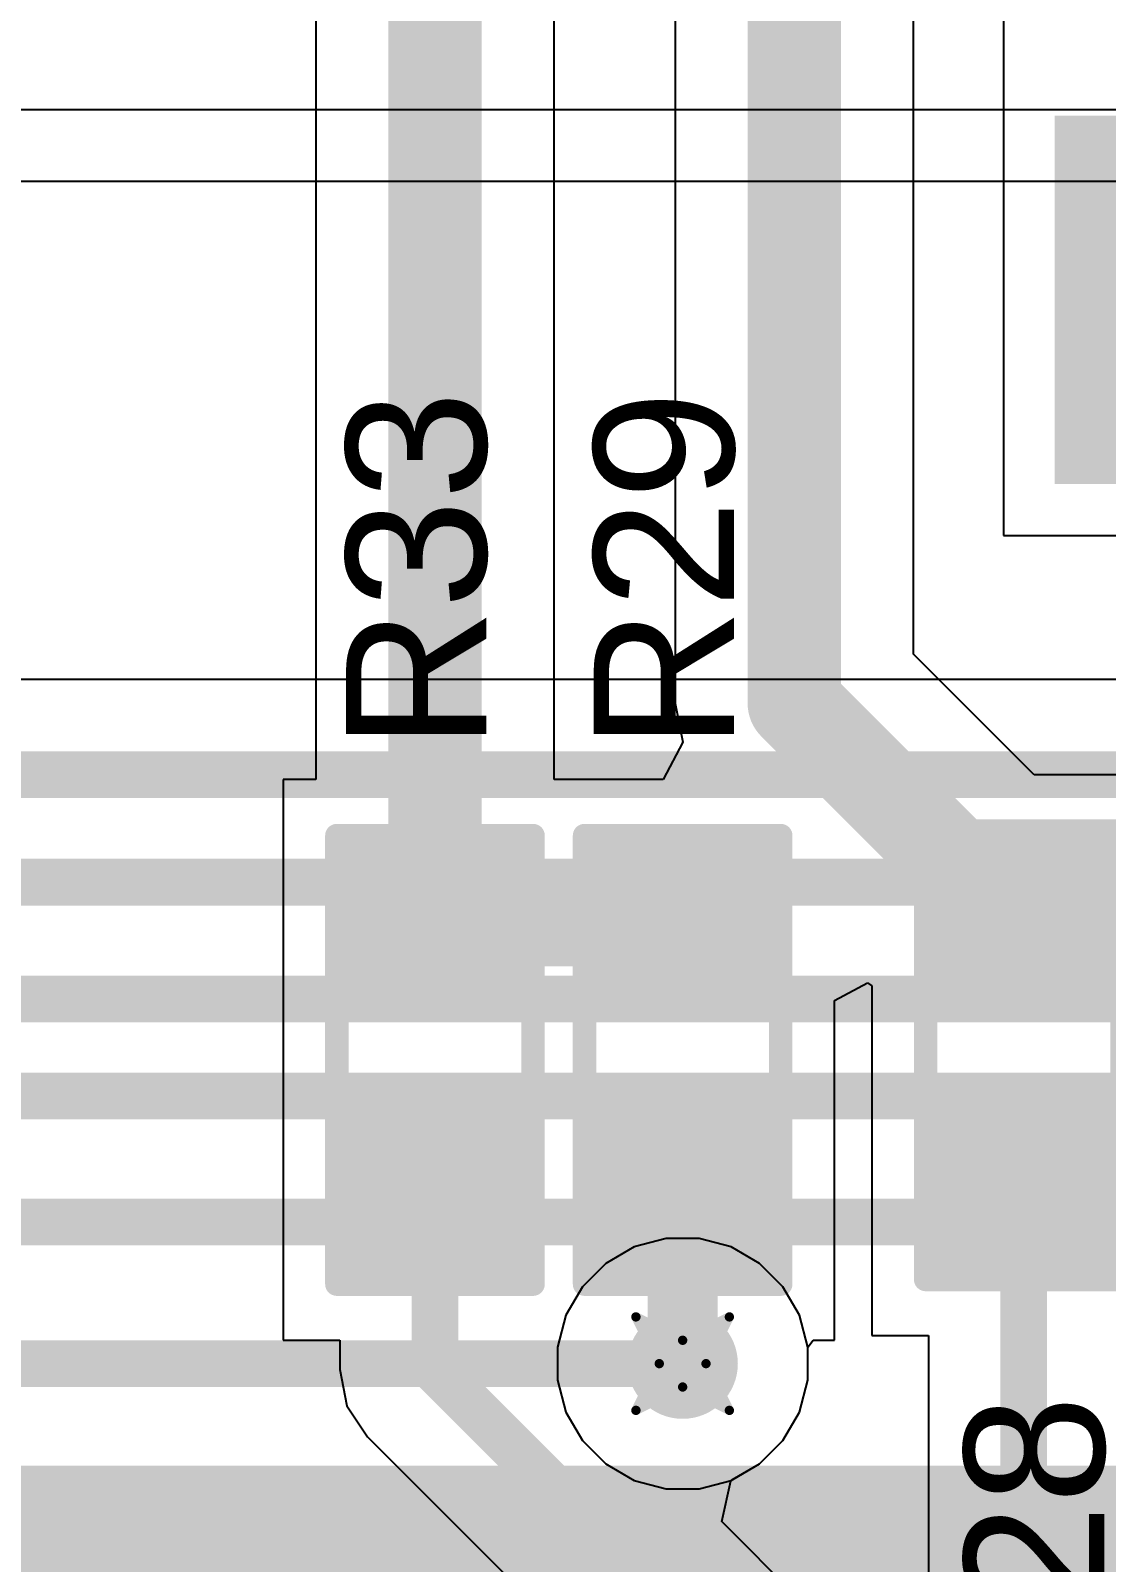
# Model space of a CAD drawing. Header units: inches. Extents: x -36 to 349, y -11 to 240.
# Drawn here: x 137.79 to 143.64, y 90.49 to 98.81 of the extents above; entities that cross this region are included whole.
import ezdxf

# ---------------------------------------------------------------- set-up
doc = ezdxf.new("R2010")
doc.units = ezdxf.units.IN
for name, color, linetype in [('Bottom Layer', 5, 'Continuous'), ('Drill Drawing', 1, 'Continuous'), ('Layer 1', 16, 'Continuous'), ('Layer 2', 76, 'Continuous'), ('Top Layer', 1, 'Continuous'), ('Top Overlay', 2, 'Continuous'), ('Top Paste', 8, 'Continuous'), ('Top Solder', 216, 'Continuous'), ('Via Holes', 16, 'Continuous')]:
    doc.layers.add(name, color=color, linetype=linetype)
doc.styles.add('Arial', font='', dxfattribs={"height": 0.2})
doc.styles.get('Arial').set_extended_font_data('Arial')

# ---------------------------------------------------------------- blocks, each defined once
blk = doc.blocks.new('HC_12_M______SMD_154')
at = {"layer": 'Top Layer'}
blk.add_hatch(color=1, dxfattribs=at).paths.add_polyline_path([(-14.8732, -3.2538), (-11.8732, -3.2538), (-11.8732, -5.0538), (-14.8732, -5.0538)])
at = {"layer": 'Top Paste'}
blk.add_hatch(color=8, dxfattribs=at).paths.add_polyline_path([(-14.8732, -3.2538), (-11.8732, -3.2538), (-11.8732, -5.0538), (-14.8732, -5.0538)])
at = {"layer": 'Top Solder'}
blk.add_hatch(color=216, dxfattribs=at).paths.add_polyline_path([(-14.9748, -3.1522), (-11.7716, -3.1522), (-11.7716, -5.1554), (-14.9748, -5.1554)])
blk = doc.blocks.new('R___0603_272')
at = {"layer": 'Top Layer'}
for points in [[(-0.381, 0.4445), (-0.381, -0.4445), (-1.143, -0.4445), (-1.143, 0.4445)], [(1.143, 0.4445), (1.143, -0.4445), (0.381, -0.4445), (0.381, 0.4445)]]:
    blk.add_hatch(color=1, dxfattribs=at).paths.add_polyline_path(points)
at = {"layer": 'Top Paste'}
for points in [[(-0.381, 0.4445), (-0.381, -0.4445), (-1.143, -0.4445), (-1.143, 0.4445)], [(1.143, 0.4445), (1.143, -0.4445), (0.381, -0.4445), (0.381, 0.4445)]]:
    blk.add_hatch(color=8, dxfattribs=at).paths.add_polyline_path(points)
at = {"layer": 'Top Solder'}
for points in [[(-0.2794, 0.5461), (-0.2794, -0.5461), (-1.2446, -0.5461), (-1.2446, 0.5461)], [(1.2446, 0.5461), (1.2446, -0.5461), (0.2794, -0.5461), (0.2794, 0.5461)]]:
    blk.add_hatch(color=216, dxfattribs=at).paths.add_polyline_path(points)
at = {"layer": 'Top Overlay'}
for points in [[(-1.2192, 0.5334, 0.127, 0.127, 0), (1.2192, 0.5334, 0.127, 0.127, 0)], [(-1.2192, 0.5334, 0.127, 0.127, 0), (-1.2192, -0.5334, 0.127, 0.127, 0)], [(1.2192, 0.5334, 0.127, 0.127, 0), (1.2192, -0.5334, 0.127, 0.127, 0)], [(-1.2192, -0.5334, 0.127, 0.127, 0), (1.2192, -0.5334, 0.127, 0.127, 0)]]:
    blk.add_lwpolyline(points, format="xyseb", dxfattribs=at)
for points in [[(-1.25095, 0.5334, 0.0635, 0.0635, 1), (-1.18745, 0.5334, 0.0635, 0.0635, 1)], [(-1.25095, 0.5334, 0.0635, 0.0635, 1), (-1.18745, 0.5334, 0.0635, 0.0635, 1)], [(1.18745, 0.5334, 0.0635, 0.0635, 1), (1.25095, 0.5334, 0.0635, 0.0635, 1)], [(1.18745, 0.5334, 0.0635, 0.0635, 1), (1.25095, 0.5334, 0.0635, 0.0635, 1)], [(-1.25095, -0.5334, 0.0635, 0.0635, 1), (-1.18745, -0.5334, 0.0635, 0.0635, 1)], [(-1.25095, -0.5334, 0.0635, 0.0635, 1), (-1.18745, -0.5334, 0.0635, 0.0635, 1)], [(1.18745, -0.5334, 0.0635, 0.0635, 1), (1.25095, -0.5334, 0.0635, 0.0635, 1)], [(1.18745, -0.5334, 0.0635, 0.0635, 1), (1.25095, -0.5334, 0.0635, 0.0635, 1)]]:
    blk.add_lwpolyline(points, format="xyseb", close=True, dxfattribs=at)
blk = doc.blocks.new('R___0603_276')
at = {"layer": 'Top Layer'}
for points in [[(-0.381, 0.4445), (-0.381, -0.4445), (-1.143, -0.4445), (-1.143, 0.4445)], [(1.143, 0.4445), (1.143, -0.4445), (0.381, -0.4445), (0.381, 0.4445)]]:
    blk.add_hatch(color=1, dxfattribs=at).paths.add_polyline_path(points)
at = {"layer": 'Top Paste'}
for points in [[(-0.381, 0.4445), (-0.381, -0.4445), (-1.143, -0.4445), (-1.143, 0.4445)], [(1.143, 0.4445), (1.143, -0.4445), (0.381, -0.4445), (0.381, 0.4445)]]:
    blk.add_hatch(color=8, dxfattribs=at).paths.add_polyline_path(points)
at = {"layer": 'Top Solder'}
for points in [[(-0.2794, 0.5461), (-0.2794, -0.5461), (-1.2446, -0.5461), (-1.2446, 0.5461)], [(1.2446, 0.5461), (1.2446, -0.5461), (0.2794, -0.5461), (0.2794, 0.5461)]]:
    blk.add_hatch(color=216, dxfattribs=at).paths.add_polyline_path(points)
at = {"layer": 'Top Overlay'}
for points in [[(-1.2192, 0.5334, 0.127, 0.127, 0), (1.2192, 0.5334, 0.127, 0.127, 0)], [(-1.2192, 0.5334, 0.127, 0.127, 0), (-1.2192, -0.5334, 0.127, 0.127, 0)], [(1.2192, 0.5334, 0.127, 0.127, 0), (1.2192, -0.5334, 0.127, 0.127, 0)], [(-1.2192, -0.5334, 0.127, 0.127, 0), (1.2192, -0.5334, 0.127, 0.127, 0)]]:
    blk.add_lwpolyline(points, format="xyseb", dxfattribs=at)
for points in [[(-1.25095, 0.5334, 0.0635, 0.0635, 1), (-1.18745, 0.5334, 0.0635, 0.0635, 1)], [(-1.25095, 0.5334, 0.0635, 0.0635, 1), (-1.18745, 0.5334, 0.0635, 0.0635, 1)], [(1.18745, 0.5334, 0.0635, 0.0635, 1), (1.25095, 0.5334, 0.0635, 0.0635, 1)], [(1.18745, 0.5334, 0.0635, 0.0635, 1), (1.25095, 0.5334, 0.0635, 0.0635, 1)], [(-1.25095, -0.5334, 0.0635, 0.0635, 1), (-1.18745, -0.5334, 0.0635, 0.0635, 1)], [(-1.25095, -0.5334, 0.0635, 0.0635, 1), (-1.18745, -0.5334, 0.0635, 0.0635, 1)], [(1.18745, -0.5334, 0.0635, 0.0635, 1), (1.25095, -0.5334, 0.0635, 0.0635, 1)], [(1.18745, -0.5334, 0.0635, 0.0635, 1), (1.25095, -0.5334, 0.0635, 0.0635, 1)]]:
    blk.add_lwpolyline(points, format="xyseb", close=True, dxfattribs=at)
blk = doc.blocks.new('R___0603_277')
at = {"layer": 'Top Layer'}
for points in [[(-0.381, 0.4445), (-0.381, -0.4445), (-1.143, -0.4445), (-1.143, 0.4445)], [(1.143, 0.4445), (1.143, -0.4445), (0.381, -0.4445), (0.381, 0.4445)]]:
    blk.add_hatch(color=1, dxfattribs=at).paths.add_polyline_path(points)
at = {"layer": 'Top Paste'}
for points in [[(-0.381, 0.4445), (-0.381, -0.4445), (-1.143, -0.4445), (-1.143, 0.4445)], [(1.143, 0.4445), (1.143, -0.4445), (0.381, -0.4445), (0.381, 0.4445)]]:
    blk.add_hatch(color=8, dxfattribs=at).paths.add_polyline_path(points)
at = {"layer": 'Top Solder'}
for points in [[(-0.2794, 0.5461), (-0.2794, -0.5461), (-1.2446, -0.5461), (-1.2446, 0.5461)], [(1.2446, 0.5461), (1.2446, -0.5461), (0.2794, -0.5461), (0.2794, 0.5461)]]:
    blk.add_hatch(color=216, dxfattribs=at).paths.add_polyline_path(points)
at = {"layer": 'Top Overlay'}
for points in [[(-1.2192, 0.5334, 0.127, 0.127, 0), (1.2192, 0.5334, 0.127, 0.127, 0)], [(-1.2192, 0.5334, 0.127, 0.127, 0), (-1.2192, -0.5334, 0.127, 0.127, 0)], [(1.2192, 0.5334, 0.127, 0.127, 0), (1.2192, -0.5334, 0.127, 0.127, 0)], [(-1.2192, -0.5334, 0.127, 0.127, 0), (1.2192, -0.5334, 0.127, 0.127, 0)]]:
    blk.add_lwpolyline(points, format="xyseb", dxfattribs=at)
for points in [[(-1.25095, 0.5334, 0.0635, 0.0635, 1), (-1.18745, 0.5334, 0.0635, 0.0635, 1)], [(-1.25095, 0.5334, 0.0635, 0.0635, 1), (-1.18745, 0.5334, 0.0635, 0.0635, 1)], [(1.18745, 0.5334, 0.0635, 0.0635, 1), (1.25095, 0.5334, 0.0635, 0.0635, 1)], [(1.18745, 0.5334, 0.0635, 0.0635, 1), (1.25095, 0.5334, 0.0635, 0.0635, 1)], [(-1.25095, -0.5334, 0.0635, 0.0635, 1), (-1.18745, -0.5334, 0.0635, 0.0635, 1)], [(-1.25095, -0.5334, 0.0635, 0.0635, 1), (-1.18745, -0.5334, 0.0635, 0.0635, 1)], [(1.18745, -0.5334, 0.0635, 0.0635, 1), (1.25095, -0.5334, 0.0635, 0.0635, 1)], [(1.18745, -0.5334, 0.0635, 0.0635, 1), (1.25095, -0.5334, 0.0635, 0.0635, 1)]]:
    blk.add_lwpolyline(points, format="xyseb", close=True, dxfattribs=at)

msp = doc.modelspace()

# ---------------------------------------------------------------- hatches: boundary and pattern name
at = {"layer": 'Bottom Layer'}
h = msp.add_hatch(color=5, dxfattribs=at)
edge = h.paths.add_edge_path()
edge.add_arc((141.3346, 91.567), 0.3, 0, 360)
at = {"layer": 'Layer 1'}
h = msp.add_hatch(color=16, dxfattribs=at)
edge = h.paths.add_edge_path()
edge.add_arc((141.3346, 91.567), 0.3, 0, 360)
msp.add_hatch(color=16, dxfattribs=at).paths.add_polyline_path([(129.413, 76.454), (144.4248, 76.454), (144.4248, 91.013), (129.413, 91.013)])
at = {"layer": 'Layer 2'}
h = msp.add_hatch(color=76, dxfattribs=at)
edge = h.paths.add_edge_path()
edge.add_arc((141.3346, 91.567), 0.3, 0, 360)
at = {"layer": 'Top Layer'}
h = msp.add_hatch(color=1, dxfattribs=at)
edge = h.paths.add_edge_path()
edge.add_arc((141.3346, 91.567), 0.3, 0, 360)
at = {"layer": 'Via Holes'}
h = msp.add_hatch(color=7, dxfattribs=at)
edge = h.paths.add_edge_path()
edge.add_arc((141.3346, 91.567), 0.15, 0, 360)

# ---------------------------------------------------------------- linework, layer by layer
at = {"layer": 'Bottom Layer'}
for p, q in [((147.8549, 98.3817), (134.9467, 98.3817)), ((134.9467, 97.9932), (148.2434, 97.9932)), ((152.8154, 95.2859), (134.9084, 95.2859))]:
    msp.add_line(p, q, dxfattribs=at)
for points in [[(96.5102, 94.768, 0.254, 0.254, 0), (157.5074, 94.768, 0.254, 0.254, 0)], [(96.2682, 94.1838, 0.254, 0.254, 0), (157.102, 94.1838, 0.254, 0.254, 0)], [(96.0052, 93.5488, 0.254, 0.254, 0), (156.7734, 93.5488, 0.254, 0.254, 0)], [(133.8654, 93.0221, 0.254, 0.254, 0), (146.4073, 93.0221, 0.254, 0.254, 0)], [(134.265, 92.337, 0.254, 0.254, 0), (143.765, 92.337, 0.254, 0.254, 0)], [(134.3483, 91.567, 0.254, 0.254, 0), (141.3346, 91.567, 0.254, 0.254, 0)], [(134.4494, 90.7061, 0.381, 0.381, 0), (147.283, 90.7061, 0.381, 0.381, 0)]]:
    msp.add_lwpolyline(points, format="xyseb", dxfattribs=at)
msp.add_lwpolyline([(141.2711, 91.567, 0.127, 0.127, 1), (141.3981, 91.567, 0.127, 0.127, 1)], format="xyseb", close=True, dxfattribs=at)
at = {"layer": 'Drill Drawing'}
for points in [[(141.0806, 91.821, 0.0508, 0.0508, 0), (141.3346, 91.694, 0.0508, 0.0508, 0)], [(141.0806, 91.821, 0.0508, 0.0508, 0), (141.2076, 91.567, 0.0508, 0.0508, 0)], [(141.3346, 91.694, 0.0508, 0.0508, 0), (141.5886, 91.821, 0.0508, 0.0508, 0)], [(141.4616, 91.567, 0.0508, 0.0508, 0), (141.5886, 91.821, 0.0508, 0.0508, 0)], [(141.0806, 91.313, 0.0508, 0.0508, 0), (141.2076, 91.567, 0.0508, 0.0508, 0)], [(141.4616, 91.567, 0.0508, 0.0508, 0), (141.5886, 91.313, 0.0508, 0.0508, 0)], [(141.0806, 91.313, 0.0508, 0.0508, 0), (141.3346, 91.44, 0.0508, 0.0508, 0)], [(141.3346, 91.44, 0.0508, 0.0508, 0), (141.5886, 91.313, 0.0508, 0.0508, 0)]]:
    msp.add_lwpolyline(points, format="xyseb", dxfattribs=at)
for points in [[(141.0679, 91.821, 0.0254, 0.0254, 1), (141.0933, 91.821, 0.0254, 0.0254, 1)], [(141.0679, 91.821, 0.0254, 0.0254, 1), (141.0933, 91.821, 0.0254, 0.0254, 1)], [(141.5759, 91.821, 0.0254, 0.0254, 1), (141.6013, 91.821, 0.0254, 0.0254, 1)], [(141.5759, 91.821, 0.0254, 0.0254, 1), (141.6013, 91.821, 0.0254, 0.0254, 1)], [(141.3219, 91.694, 0.0254, 0.0254, 1), (141.3473, 91.694, 0.0254, 0.0254, 1)], [(141.3219, 91.694, 0.0254, 0.0254, 1), (141.3473, 91.694, 0.0254, 0.0254, 1)], [(141.1949, 91.567, 0.0254, 0.0254, 1), (141.2203, 91.567, 0.0254, 0.0254, 1)], [(141.1949, 91.567, 0.0254, 0.0254, 1), (141.2203, 91.567, 0.0254, 0.0254, 1)], [(141.4489, 91.567, 0.0254, 0.0254, 1), (141.4743, 91.567, 0.0254, 0.0254, 1)], [(141.4489, 91.567, 0.0254, 0.0254, 1), (141.4743, 91.567, 0.0254, 0.0254, 1)], [(141.3219, 91.44, 0.0254, 0.0254, 1), (141.3473, 91.44, 0.0254, 0.0254, 1)], [(141.3219, 91.44, 0.0254, 0.0254, 1), (141.3473, 91.44, 0.0254, 0.0254, 1)], [(141.0679, 91.313, 0.0254, 0.0254, 1), (141.0933, 91.313, 0.0254, 0.0254, 1)], [(141.0679, 91.313, 0.0254, 0.0254, 1), (141.0933, 91.313, 0.0254, 0.0254, 1)], [(141.5759, 91.313, 0.0254, 0.0254, 1), (141.6013, 91.313, 0.0254, 0.0254, 1)], [(141.5759, 91.313, 0.0254, 0.0254, 1), (141.6013, 91.313, 0.0254, 0.0254, 1)]]:
    msp.add_lwpolyline(points, format="xyseb", close=True, dxfattribs=at)
at = {"layer": 'Layer 1'}
for p, q in [((141.2449, 92.248), (141.0717, 92.2016)), ((141.4243, 92.248), (141.2449, 92.248)), ((141.5975, 92.2016), (141.4243, 92.248)), ((141.0717, 92.2016), (140.9165, 92.1119)), ((141.7527, 92.1119), (141.5975, 92.2016)), ((140.9165, 92.1119), (140.7897, 91.9851)), ((141.8795, 91.9851), (141.7527, 92.1119)), ((140.7897, 91.9851), (140.7, 91.8299)), ((141.9692, 91.8299), (141.8795, 91.9851)), ((140.7, 91.8299), (140.6536, 91.6567)), ((142.0156, 91.6567), (141.9692, 91.8299)), ((140.6536, 91.6567), (140.6536, 91.4773)), ((142.0156, 91.4773), (142.0156, 91.6567)), ((140.6536, 91.4773), (140.7, 91.3041)), ((141.9692, 91.3041), (142.0156, 91.4773)), ((140.7, 91.3041), (140.7897, 91.1489)), ((141.8795, 91.1489), (141.9692, 91.3041)), ((140.7897, 91.1489), (140.9165, 91.0221)), ((141.7527, 91.0221), (141.8795, 91.1489)), ((140.9165, 91.0221), (141.0717, 90.9324)), ((141.5975, 90.9324), (141.7527, 91.0221)), ((141.0717, 90.9324), (141.2449, 90.886)), ((141.4243, 90.886), (141.5975, 90.9324)), ((141.2449, 90.886), (141.4243, 90.886))]:
    msp.add_line(p, q, dxfattribs=at)
at = {"layer": 'Layer 2'}
for p, q in [((141.2449, 92.248), (141.0717, 92.2016)), ((141.4243, 92.248), (141.2449, 92.248)), ((141.5975, 92.2016), (141.4243, 92.248)), ((141.0717, 92.2016), (140.9165, 92.1119)), ((141.7527, 92.1119), (141.5975, 92.2016)), ((140.9165, 92.1119), (140.7897, 91.9851)), ((141.8795, 91.9851), (141.7527, 92.1119)), ((140.7897, 91.9851), (140.7, 91.8299)), ((141.9692, 91.8299), (141.8795, 91.9851)), ((140.7, 91.8299), (140.6536, 91.6567)), ((142.0156, 91.6567), (141.9692, 91.8299)), ((140.6536, 91.6567), (140.6536, 91.4773)), ((142.0156, 91.4773), (142.0156, 91.6567)), ((140.6536, 91.4773), (140.7, 91.3041)), ((141.9692, 91.3041), (142.0156, 91.4773)), ((140.7, 91.3041), (140.7897, 91.1489)), ((141.8795, 91.1489), (141.9692, 91.3041)), ((140.7897, 91.1489), (140.9165, 91.0221)), ((141.7527, 91.0221), (141.8795, 91.1489)), ((140.9165, 91.0221), (141.0717, 90.9324)), ((141.5975, 90.9324), (141.7527, 91.0221)), ((141.0717, 90.9324), (141.2449, 90.886)), ((141.4243, 90.886), (141.5975, 90.9324)), ((141.2449, 90.886), (141.4243, 90.886))]:
    msp.add_line(p, q, dxfattribs=at)
at = {"layer": 'Top Layer'}
for p, q in [((139.341, 101.6762), (139.341, 94.742)), ((140.6358, 94.742), (140.6358, 101.408)), ((141.2944, 99.2908), (141.2944, 95.1557)), ((143.078, 99.2418), (143.078, 98.6082)), ((142.5893, 95.4239), (142.5893, 99.0226)), ((143.078, 98.6082), (143.078, 96.0682)), ((143.078, 96.0682), (144.8116, 96.0682)), ((143.2457, 94.7674), (142.5893, 95.4239)), ((141.2944, 95.1557), (141.3363, 94.9452)), ((141.3363, 94.9452), (141.2287, 94.742)), ((144.0143, 94.7674), (143.2457, 94.7674)), ((139.341, 94.742), (139.1629, 94.742)), ((139.1629, 94.742), (139.1629, 93.218)), ((141.2287, 94.742), (140.6358, 94.742)), ((142.1601, 93.5408), (142.3393, 93.6366)), ((142.3393, 93.6366), (142.3633, 93.6205)), ((142.3633, 93.6205), (142.3633, 93.2434)), ((142.1601, 93.218), (142.1601, 93.5408)), ((139.1629, 93.218), (139.1629, 91.694)), ((142.1601, 91.694), (142.1601, 93.218)), ((142.3633, 93.2434), (142.3633, 91.7194)), ((139.1629, 91.694), (139.4704, 91.694)), ((139.4704, 91.694), (139.4704, 91.5355)), ((142.0156, 91.6567), (142.0443, 91.694)), ((142.0443, 91.694), (142.1601, 91.694)), ((142.3633, 91.7194), (142.6708, 91.7194)), ((142.6708, 91.7194), (142.6708, 89.851)), ((142.0156, 91.4773), (142.0156, 91.6567)), ((139.4704, 91.5355), (139.5099, 91.3372)), ((141.9692, 91.3041), (142.0156, 91.4773)), ((139.5099, 91.3372), (139.6222, 91.1692)), ((141.8795, 91.1489), (141.9692, 91.3041)), ((139.6222, 91.1692), (142.065, 88.7264)), ((141.7527, 91.0221), (141.8795, 91.1489)), ((141.6062, 90.9375), (141.7527, 91.0221)), ((141.5477, 90.7087), (141.5971, 90.9309)), ((141.5971, 90.9309), (141.6062, 90.9375)), ((142.4831, 89.7732), (141.5477, 90.7087))]:
    msp.add_line(p, q, dxfattribs=at)
for points in [[(139.9884, 93.98, 0.508, 0.508, 0), (139.9884, 101.6762, 0.508, 0.508, 0)], [(141.9418, 95.1557, 0.508, 0.508, 0), (141.9418, 99.2908, 0.508, 0.508, 0)], [(141.9418, 95.1557, 0.508, 0.508, 0), (142.9651, 94.1324, 0.508, 0.508, 0)], [(142.9651, 94.1324, 0.508, 0.508, 0), (143.0618, 94.1324, 0.508, 0.508, 0)], [(143.0618, 94.1324, 0.508, 0.508, 0), (143.2015, 93.9927, 0.508, 0.508, 0)], [(143.2015, 93.9927, 0.508, 0.508, 0), (144.5223, 93.9927, 0.508, 0.508, 0)], [(139.9884, 93.98, 0.508, 0.508, 0), (141.3346, 93.98, 0.508, 0.508, 0)], [(139.9884, 91.5355, 0.254, 0.254, 0), (139.9884, 92.456, 0.254, 0.254, 0)], [(141.3346, 91.567, 0.381, 0.381, 0), (141.3346, 92.456, 0.381, 0.381, 0)], [(143.1888, 91.5924, 0.254, 0.254, 0), (143.1888, 92.4814, 0.254, 0.254, 0)], [(139.9884, 91.5355, 0.254, 0.254, 0), (142.5829, 88.9409, 0.254, 0.254, 0)], [(143.1888, 73.9394, 0.254, 0.254, 0), (143.1888, 91.5924, 0.254, 0.254, 0)]]:
    msp.add_lwpolyline(points, format="xyseb", dxfattribs=at)
for points in [[(141.8148, 95.1557, 0.254, 0.254, 1), (142.0688, 95.1557, 0.254, 0.254, 1)], [(141.8148, 95.1557, 0.254, 0.254, 1), (142.0688, 95.1557, 0.254, 0.254, 1)], [(142.8381, 94.1324, 0.254, 0.254, 1), (143.0921, 94.1324, 0.254, 0.254, 1)], [(142.8381, 94.1324, 0.254, 0.254, 1), (143.0921, 94.1324, 0.254, 0.254, 1)], [(142.9348, 94.1324, 0.254, 0.254, 1), (143.1888, 94.1324, 0.254, 0.254, 1)], [(142.9348, 94.1324, 0.254, 0.254, 1), (143.1888, 94.1324, 0.254, 0.254, 1)], [(143.0745, 93.9927, 0.254, 0.254, 1), (143.3285, 93.9927, 0.254, 0.254, 1)], [(143.0745, 93.9927, 0.254, 0.254, 1), (143.3285, 93.9927, 0.254, 0.254, 1)], [(139.8614, 93.98, 0.254, 0.254, 1), (140.1154, 93.98, 0.254, 0.254, 1)], [(139.8614, 93.98, 0.254, 0.254, 1), (140.1154, 93.98, 0.254, 0.254, 1)], [(141.2076, 93.98, 0.254, 0.254, 1), (141.4616, 93.98, 0.254, 0.254, 1)], [(139.9249, 92.456, 0.127, 0.127, 1), (140.0519, 92.456, 0.127, 0.127, 1)], [(141.2393, 92.456, 0.1905, 0.1905, 1), (141.4298, 92.456, 0.1905, 0.1905, 1)], [(143.1253, 92.4814, 0.127, 0.127, 1), (143.2523, 92.4814, 0.127, 0.127, 1)], [(141.2393, 91.567, 0.1905, 0.1905, 1), (141.4298, 91.567, 0.1905, 0.1905, 1)], [(139.9249, 91.5355, 0.127, 0.127, 1), (140.0519, 91.5355, 0.127, 0.127, 1)], [(139.9249, 91.5355, 0.127, 0.127, 1), (140.0519, 91.5355, 0.127, 0.127, 1)], [(143.1253, 91.5924, 0.127, 0.127, 1), (143.2523, 91.5924, 0.127, 0.127, 1)], [(143.1253, 91.5924, 0.127, 0.127, 1), (143.2523, 91.5924, 0.127, 0.127, 1)]]:
    msp.add_lwpolyline(points, format="xyseb", close=True, dxfattribs=at)

# ---------------------------------------------------------------- block references
msp.add_blockref('HC_12_M______SMD_154', (158.3322, 101.503))
at = {"rotation": 90}
for name, p in [('R___0603_272', (139.9884, 93.218)), ('R___0603_276', (141.3346, 93.218)), ('R___0603_277', (143.1888, 93.2434))]:
    msp.add_blockref(name, p, dxfattribs=at)

# ---------------------------------------------------------------- texts
at = {"layer": 'Top Overlay', "style": 'Arial'}
for s, p in [('R33', (140.2672, 94.9022)), ('R29', (141.6134, 94.9022)), ('R28', (143.6266, 89.4429))]:
    msp.add_text(s, height=0.762, rotation=90, dxfattribs=at).set_placement(p)

doc.saveas('drawing.dxf')
